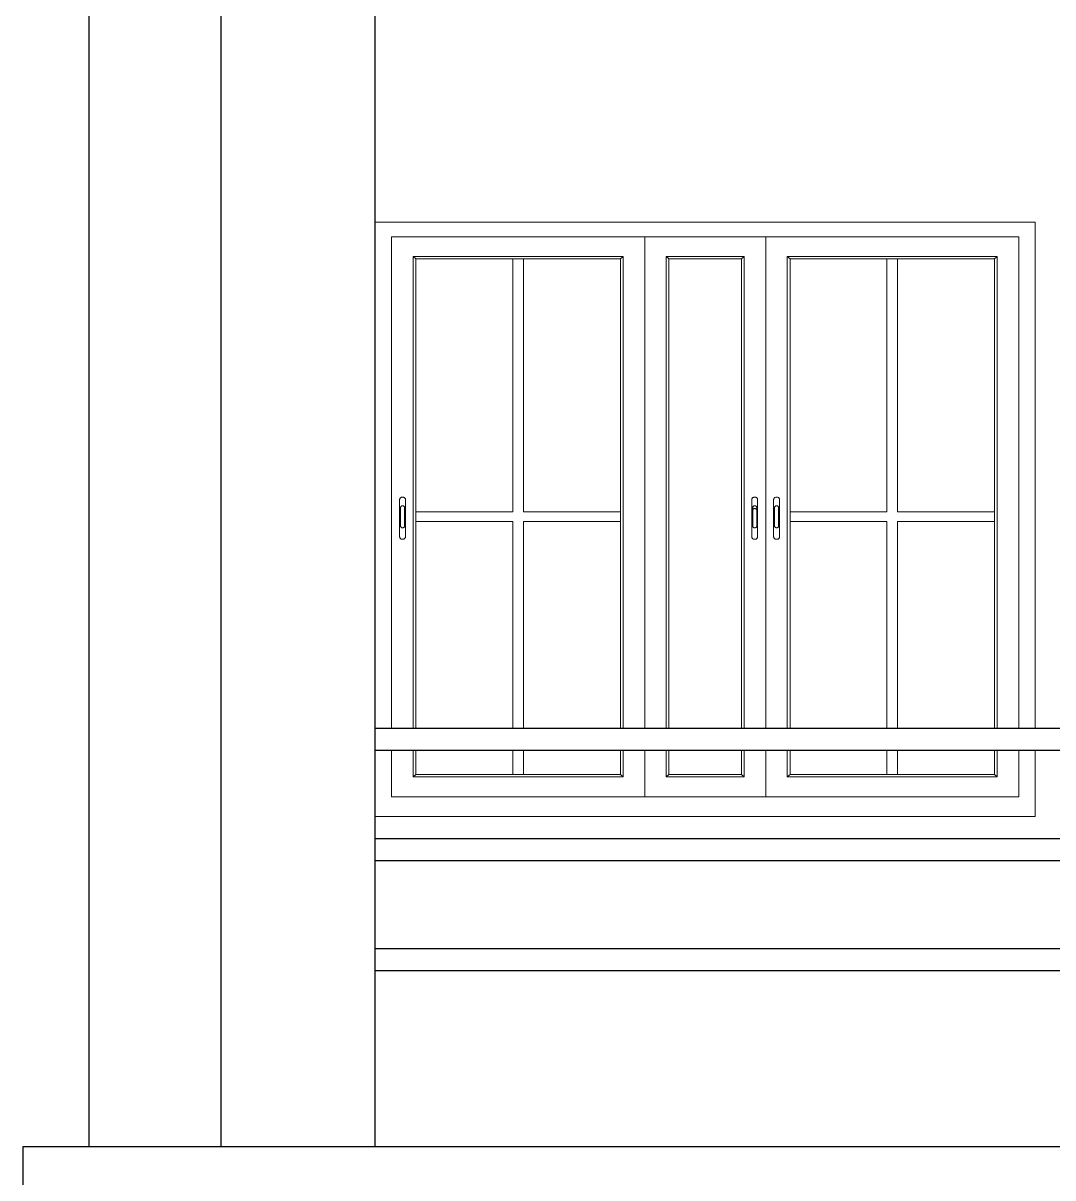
# Model space of a CAD drawing. Header units: inches. Extents: x -5096374 to -5070857, y -3259973 to -3243900.
# Drawn here: x -5074444.9 to -5074351.3, y -3259293 to -3259188 of the extents above; entities that cross this region are included whole.
import ezdxf

# ---------------------------------------------------------------- set-up
doc = ezdxf.new("R2010")
doc.units = ezdxf.units.IN
doc.header["$LTSCALE"] = 2
doc.header["$MEASUREMENT"] = 0
doc.layers.get('0').update_dxf_attribs({"linetype": 'CONTINUOUS'})
doc.layers.add('window', color=4, linetype='CONTINUOUS', lineweight=13)

msp = doc.modelspace()

# ---------------------------------------------------------------- linework, layer by layer
at = {"ltscale": 0.5}
for p, q in [((-5074438.86, -3259290.1), (-5074438.86, -3259183.1)), ((-5074426.86, -3259290.1), (-5074426.86, -3259183.1)), ((-5074412.86, -3259290.1), (-5074412.86, -3259183.1)), ((-5074412.86, -3259252.1), (-5074297.86, -3259252.1)), ((-5074412.86, -3259254.1), (-5074297.86, -3259254.1)), ((-5074412.86, -3259262.1), (-5074297.86, -3259262.1)), ((-5074412.86, -3259264.1), (-5074297.86, -3259264.1)), ((-5074412.86, -3259272.1), (-5074297.86, -3259272.1)), ((-5074412.86, -3259274.1), (-5074297.86, -3259274.1)), ((-5074444.86, -3259290.1), (-5074283.86, -3259290.1)), ((-5074444.86, -3259295.1), (-5074444.86, -3259290.1))]:
    msp.add_line(p, q, dxfattribs=at)
at = {"layer": 'window'}
for p, q in [((-5074412.86, -3259260.1), (-5074412.86, -3259206.1)), ((-5074352.86, -3259206.1), (-5074412.86, -3259206.1)), ((-5074352.86, -3259252.1), (-5074352.86, -3259206.1)), ((-5074411.36, -3259252.1), (-5074411.36, -3259207.43)), ((-5074354.36, -3259207.43), (-5074411.36, -3259207.43)), ((-5074388.36, -3259207.43), (-5074388.36, -3259252.1)), ((-5074377.36, -3259207.43), (-5074377.36, -3259252.1)), ((-5074354.36, -3259207.43), (-5074354.36, -3259252.1)), ((-5074409.4, -3259252.1), (-5074409.4, -3259209.23)), ((-5074409.4, -3259209.23), (-5074390.33, -3259209.23)), ((-5074409.15, -3259209.45), (-5074409.4, -3259209.23)), ((-5074409.15, -3259252.1), (-5074409.15, -3259209.45)), ((-5074390.57, -3259209.45), (-5074409.15, -3259209.45)), ((-5074400.35, -3259209.45), (-5074400.35, -3259232.42)), ((-5074399.37, -3259209.45), (-5074399.37, -3259232.42)), ((-5074390.57, -3259209.45), (-5074390.33, -3259209.23)), ((-5074390.57, -3259209.45), (-5074390.57, -3259252.1)), ((-5074390.33, -3259209.23), (-5074390.33, -3259252.1)), ((-5074379.33, -3259209.23), (-5074386.4, -3259209.23)), ((-5074386.4, -3259209.23), (-5074386.4, -3259252.1)), ((-5074386.15, -3259209.45), (-5074386.4, -3259209.23)), ((-5074386.15, -3259209.45), (-5074386.15, -3259252.1)), ((-5074386.15, -3259209.45), (-5074379.57, -3259209.45)), ((-5074379.57, -3259209.45), (-5074379.33, -3259209.23)), ((-5074379.57, -3259252.1), (-5074379.57, -3259209.45)), ((-5074379.33, -3259252.1), (-5074379.33, -3259209.23)), ((-5074375.4, -3259252.1), (-5074375.4, -3259209.23)), ((-5074375.4, -3259209.23), (-5074356.33, -3259209.23)), ((-5074375.15, -3259209.45), (-5074375.4, -3259209.23)), ((-5074375.15, -3259252.1), (-5074375.15, -3259209.45)), ((-5074356.57, -3259209.45), (-5074375.15, -3259209.45)), ((-5074366.35, -3259209.45), (-5074366.35, -3259232.42)), ((-5074365.37, -3259209.45), (-5074365.37, -3259232.42)), ((-5074356.57, -3259209.45), (-5074356.33, -3259209.23)), ((-5074356.57, -3259209.45), (-5074356.57, -3259252.1)), ((-5074356.33, -3259209.23), (-5074356.33, -3259252.1)), ((-5074410.64, -3259231.31), (-5074410.62, -3259231.24)), ((-5074410.64, -3259231.31), (-5074410.63, -3259231.27)), ((-5074410.64, -3259234.7), (-5074410.64, -3259231.31)), ((-5074410.63, -3259231.27), (-5074410.62, -3259231.24)), ((-5074410.62, -3259231.24), (-5074410.61, -3259231.21)), ((-5074410.61, -3259231.21), (-5074410.59, -3259231.18)), ((-5074410.56, -3259231.15), (-5074410.59, -3259231.18)), ((-5074410.53, -3259231.13), (-5074410.56, -3259231.15)), ((-5074410.53, -3259231.13), (-5074410.49, -3259231.11)), ((-5074410.45, -3259231.1), (-5074410.49, -3259231.11)), ((-5074410.41, -3259231.09), (-5074410.45, -3259231.1)), ((-5074410.37, -3259231.09), (-5074410.41, -3259231.09)), ((-5074410.32, -3259231.09), (-5074410.37, -3259231.09)), ((-5074410.32, -3259231.09), (-5074410.28, -3259231.1)), ((-5074410.28, -3259231.1), (-5074410.24, -3259231.11)), ((-5074410.24, -3259231.11), (-5074410.21, -3259231.13)), ((-5074410.21, -3259231.13), (-5074410.18, -3259231.15)), ((-5074410.18, -3259231.15), (-5074410.15, -3259231.18)), ((-5074410.13, -3259231.21), (-5074410.15, -3259231.18)), ((-5074410.11, -3259231.24), (-5074410.13, -3259231.21)), ((-5074410.1, -3259231.27), (-5074410.11, -3259231.24)), ((-5074410.1, -3259231.27), (-5074410.1, -3259231.31)), ((-5074410.1, -3259231.31), (-5074410.1, -3259234.7)), ((-5074378.62, -3259231.27), (-5074378.63, -3259231.31)), ((-5074378.63, -3259231.31), (-5074378.63, -3259234.7)), ((-5074378.61, -3259231.24), (-5074378.62, -3259231.27)), ((-5074378.6, -3259231.21), (-5074378.61, -3259231.24)), ((-5074378.58, -3259231.18), (-5074378.6, -3259231.21)), ((-5074378.55, -3259231.15), (-5074378.58, -3259231.18)), ((-5074378.52, -3259231.13), (-5074378.55, -3259231.15)), ((-5074378.48, -3259231.11), (-5074378.52, -3259231.13)), ((-5074378.44, -3259231.1), (-5074378.48, -3259231.11)), ((-5074378.4, -3259231.09), (-5074378.44, -3259231.1)), ((-5074378.36, -3259231.09), (-5074378.4, -3259231.09)), ((-5074378.32, -3259231.09), (-5074378.36, -3259231.09)), ((-5074378.27, -3259231.1), (-5074378.32, -3259231.09)), ((-5074378.24, -3259231.11), (-5074378.27, -3259231.1)), ((-5074378.2, -3259231.13), (-5074378.24, -3259231.11)), ((-5074378.17, -3259231.15), (-5074378.2, -3259231.13)), ((-5074378.14, -3259231.18), (-5074378.17, -3259231.15)), ((-5074378.12, -3259231.21), (-5074378.14, -3259231.18)), ((-5074378.1, -3259231.24), (-5074378.12, -3259231.21)), ((-5074378.09, -3259231.27), (-5074378.1, -3259231.24)), ((-5074378.09, -3259231.31), (-5074378.1, -3259231.24)), ((-5074378.09, -3259231.31), (-5074378.09, -3259231.27)), ((-5074378.09, -3259234.7), (-5074378.09, -3259231.31)), ((-5074376.64, -3259231.31), (-5074376.62, -3259231.24)), ((-5074376.64, -3259231.31), (-5074376.63, -3259231.27)), ((-5074376.64, -3259234.7), (-5074376.64, -3259231.31)), ((-5074376.63, -3259231.27), (-5074376.62, -3259231.24)), ((-5074376.62, -3259231.24), (-5074376.61, -3259231.21)), ((-5074376.61, -3259231.21), (-5074376.59, -3259231.18)), ((-5074376.56, -3259231.15), (-5074376.59, -3259231.18)), ((-5074376.53, -3259231.13), (-5074376.56, -3259231.15)), ((-5074376.53, -3259231.13), (-5074376.49, -3259231.11)), ((-5074376.45, -3259231.1), (-5074376.49, -3259231.11)), ((-5074376.41, -3259231.09), (-5074376.45, -3259231.1)), ((-5074376.37, -3259231.09), (-5074376.41, -3259231.09)), ((-5074376.32, -3259231.09), (-5074376.37, -3259231.09)), ((-5074376.32, -3259231.09), (-5074376.28, -3259231.1)), ((-5074376.28, -3259231.1), (-5074376.24, -3259231.11)), ((-5074376.24, -3259231.11), (-5074376.21, -3259231.13)), ((-5074376.21, -3259231.13), (-5074376.18, -3259231.15)), ((-5074376.18, -3259231.15), (-5074376.15, -3259231.18)), ((-5074376.13, -3259231.21), (-5074376.15, -3259231.18)), ((-5074376.11, -3259231.24), (-5074376.13, -3259231.21)), ((-5074376.1, -3259231.27), (-5074376.11, -3259231.24)), ((-5074376.1, -3259231.27), (-5074376.1, -3259231.31)), ((-5074376.1, -3259231.31), (-5074376.1, -3259234.7)), ((-5074410.54, -3259231.98), (-5074410.55, -3259232)), ((-5074410.55, -3259232), (-5074410.55, -3259232.03)), ((-5074410.55, -3259232.03), (-5074410.55, -3259233.73)), ((-5074410.53, -3259231.96), (-5074410.54, -3259231.98)), ((-5074410.51, -3259231.94), (-5074410.53, -3259231.96)), ((-5074410.5, -3259231.92), (-5074410.51, -3259231.94)), ((-5074410.47, -3259231.91), (-5074410.5, -3259231.92)), ((-5074410.45, -3259231.89), (-5074410.47, -3259231.91)), ((-5074410.42, -3259231.88), (-5074410.45, -3259231.89)), ((-5074410.4, -3259231.88), (-5074410.42, -3259231.88)), ((-5074410.37, -3259231.88), (-5074410.4, -3259231.88)), ((-5074410.34, -3259231.88), (-5074410.37, -3259231.88)), ((-5074410.31, -3259231.88), (-5074410.34, -3259231.88)), ((-5074410.28, -3259231.89), (-5074410.31, -3259231.88)), ((-5074410.26, -3259231.91), (-5074410.28, -3259231.89)), ((-5074410.24, -3259231.92), (-5074410.26, -3259231.91)), ((-5074410.22, -3259231.94), (-5074410.24, -3259231.92)), ((-5074410.2, -3259231.96), (-5074410.22, -3259231.94)), ((-5074410.19, -3259231.98), (-5074410.2, -3259231.96)), ((-5074410.19, -3259232), (-5074410.19, -3259231.98)), ((-5074410.19, -3259232.03), (-5074410.19, -3259232)), ((-5074410.19, -3259233.73), (-5074410.19, -3259232.03)), ((-5074409.15, -3259232.42), (-5074400.35, -3259232.42)), ((-5074399.37, -3259232.42), (-5074390.57, -3259232.42)), ((-5074378.54, -3259232), (-5074378.53, -3259231.98)), ((-5074378.54, -3259232.03), (-5074378.54, -3259232)), ((-5074378.54, -3259232.27), (-5074378.54, -3259232.03)), ((-5074378.54, -3259232.25), (-5074378.53, -3259232.23)), ((-5074378.54, -3259232.27), (-5074378.54, -3259232.25)), ((-5074378.54, -3259233.73), (-5074378.54, -3259232.27)), ((-5074378.53, -3259231.98), (-5074378.52, -3259231.96)), ((-5074378.53, -3259232.23), (-5074378.52, -3259232.21)), ((-5074378.52, -3259231.96), (-5074378.5, -3259231.94)), ((-5074378.52, -3259232.21), (-5074378.5, -3259232.19)), ((-5074378.5, -3259231.94), (-5074378.49, -3259231.92)), ((-5074378.5, -3259232.19), (-5074378.49, -3259232.17)), ((-5074378.49, -3259231.92), (-5074378.46, -3259231.91)), ((-5074378.49, -3259232.17), (-5074378.46, -3259232.15)), ((-5074378.46, -3259231.91), (-5074378.44, -3259231.89)), ((-5074378.46, -3259232.15), (-5074378.44, -3259232.14)), ((-5074378.44, -3259231.89), (-5074378.41, -3259231.88)), ((-5074378.44, -3259232.14), (-5074378.41, -3259232.13)), ((-5074378.41, -3259231.88), (-5074378.39, -3259231.88)), ((-5074378.41, -3259232.13), (-5074378.39, -3259232.13)), ((-5074378.39, -3259231.88), (-5074378.36, -3259231.88)), ((-5074378.39, -3259232.13), (-5074378.36, -3259232.13)), ((-5074378.36, -3259231.88), (-5074378.33, -3259231.88)), ((-5074378.36, -3259232.13), (-5074378.33, -3259232.13)), ((-5074378.33, -3259231.88), (-5074378.3, -3259231.88)), ((-5074378.33, -3259232.13), (-5074378.3, -3259232.13)), ((-5074378.3, -3259231.88), (-5074378.28, -3259231.89)), ((-5074378.3, -3259232.13), (-5074378.28, -3259232.14)), ((-5074378.28, -3259231.89), (-5074378.25, -3259231.91)), ((-5074378.28, -3259232.14), (-5074378.25, -3259232.15)), ((-5074378.25, -3259231.91), (-5074378.23, -3259231.92)), ((-5074378.25, -3259232.15), (-5074378.23, -3259232.17)), ((-5074378.23, -3259231.92), (-5074378.21, -3259231.94)), ((-5074378.23, -3259232.17), (-5074378.21, -3259232.19)), ((-5074378.21, -3259231.94), (-5074378.2, -3259231.96)), ((-5074378.21, -3259232.19), (-5074378.2, -3259232.21)), ((-5074378.2, -3259231.96), (-5074378.19, -3259231.98)), ((-5074378.2, -3259232.21), (-5074378.19, -3259232.23)), ((-5074378.19, -3259231.98), (-5074378.18, -3259232)), ((-5074378.19, -3259232.23), (-5074378.18, -3259232.25)), ((-5074378.18, -3259232), (-5074378.18, -3259232.03)), ((-5074378.18, -3259233.73), (-5074378.18, -3259232.03)), ((-5074378.18, -3259232.25), (-5074378.18, -3259232.27)), ((-5074376.54, -3259231.98), (-5074376.55, -3259232)), ((-5074376.55, -3259232), (-5074376.55, -3259232.03)), ((-5074376.55, -3259232.03), (-5074376.55, -3259233.73)), ((-5074376.53, -3259231.96), (-5074376.54, -3259231.98)), ((-5074376.51, -3259231.94), (-5074376.53, -3259231.96)), ((-5074376.5, -3259231.92), (-5074376.51, -3259231.94)), ((-5074376.47, -3259231.91), (-5074376.5, -3259231.92)), ((-5074376.45, -3259231.89), (-5074376.47, -3259231.91)), ((-5074376.42, -3259231.88), (-5074376.45, -3259231.89)), ((-5074376.4, -3259231.88), (-5074376.42, -3259231.88)), ((-5074376.37, -3259231.88), (-5074376.4, -3259231.88)), ((-5074376.34, -3259231.88), (-5074376.37, -3259231.88)), ((-5074376.31, -3259231.88), (-5074376.34, -3259231.88)), ((-5074376.28, -3259231.89), (-5074376.31, -3259231.88)), ((-5074376.26, -3259231.91), (-5074376.28, -3259231.89)), ((-5074376.24, -3259231.92), (-5074376.26, -3259231.91)), ((-5074376.22, -3259231.94), (-5074376.24, -3259231.92)), ((-5074376.2, -3259231.96), (-5074376.22, -3259231.94)), ((-5074376.19, -3259231.98), (-5074376.2, -3259231.96)), ((-5074376.19, -3259232), (-5074376.19, -3259231.98)), ((-5074376.19, -3259232.03), (-5074376.19, -3259232)), ((-5074376.19, -3259233.73), (-5074376.19, -3259232.03)), ((-5074375.15, -3259232.42), (-5074366.35, -3259232.42)), ((-5074365.37, -3259232.42), (-5074356.57, -3259232.42)), ((-5074410.55, -3259233.76), (-5074410.55, -3259233.73)), ((-5074410.54, -3259233.78), (-5074410.55, -3259233.76)), ((-5074410.53, -3259233.8), (-5074410.54, -3259233.78)), ((-5074410.51, -3259233.82), (-5074410.53, -3259233.8)), ((-5074410.5, -3259233.84), (-5074410.51, -3259233.82)), ((-5074410.47, -3259233.85), (-5074410.5, -3259233.84)), ((-5074410.45, -3259233.86), (-5074410.47, -3259233.85)), ((-5074410.26, -3259233.85), (-5074410.28, -3259233.86)), ((-5074410.24, -3259233.84), (-5074410.26, -3259233.85)), ((-5074410.22, -3259233.82), (-5074410.24, -3259233.84)), ((-5074410.2, -3259233.8), (-5074410.22, -3259233.82)), ((-5074410.19, -3259233.78), (-5074410.2, -3259233.8)), ((-5074410.19, -3259233.73), (-5074410.19, -3259233.76)), ((-5074410.19, -3259233.76), (-5074410.19, -3259233.78)), ((-5074409.15, -3259233.32), (-5074400.35, -3259233.32)), ((-5074400.35, -3259233.32), (-5074400.35, -3259252.1)), ((-5074399.37, -3259233.32), (-5074390.57, -3259233.32)), ((-5074399.37, -3259233.32), (-5074399.37, -3259252.1)), ((-5074378.54, -3259233.73), (-5074378.54, -3259233.76)), ((-5074378.54, -3259233.76), (-5074378.53, -3259233.78)), ((-5074378.53, -3259233.78), (-5074378.52, -3259233.8)), ((-5074378.52, -3259233.8), (-5074378.5, -3259233.82)), ((-5074378.5, -3259233.82), (-5074378.49, -3259233.84)), ((-5074378.49, -3259233.84), (-5074378.46, -3259233.85)), ((-5074378.46, -3259233.85), (-5074378.44, -3259233.86)), ((-5074378.28, -3259233.86), (-5074378.25, -3259233.85)), ((-5074378.25, -3259233.85), (-5074378.23, -3259233.84)), ((-5074378.23, -3259233.84), (-5074378.21, -3259233.82)), ((-5074378.21, -3259233.82), (-5074378.2, -3259233.8)), ((-5074378.2, -3259233.8), (-5074378.19, -3259233.78)), ((-5074378.19, -3259233.78), (-5074378.18, -3259233.76)), ((-5074378.18, -3259233.76), (-5074378.18, -3259233.73)), ((-5074376.55, -3259233.76), (-5074376.55, -3259233.73)), ((-5074376.54, -3259233.78), (-5074376.55, -3259233.76)), ((-5074376.53, -3259233.8), (-5074376.54, -3259233.78)), ((-5074376.51, -3259233.82), (-5074376.53, -3259233.8)), ((-5074376.5, -3259233.84), (-5074376.51, -3259233.82)), ((-5074376.47, -3259233.85), (-5074376.5, -3259233.84)), ((-5074376.45, -3259233.86), (-5074376.47, -3259233.85)), ((-5074376.26, -3259233.85), (-5074376.28, -3259233.86)), ((-5074376.24, -3259233.84), (-5074376.26, -3259233.85)), ((-5074376.22, -3259233.82), (-5074376.24, -3259233.84)), ((-5074376.2, -3259233.8), (-5074376.22, -3259233.82)), ((-5074376.19, -3259233.78), (-5074376.2, -3259233.8)), ((-5074376.19, -3259233.73), (-5074376.19, -3259233.76)), ((-5074376.19, -3259233.76), (-5074376.19, -3259233.78)), ((-5074375.15, -3259233.32), (-5074366.35, -3259233.32)), ((-5074366.35, -3259233.32), (-5074366.35, -3259252.1)), ((-5074365.37, -3259233.32), (-5074356.57, -3259233.32)), ((-5074365.37, -3259233.32), (-5074365.37, -3259252.1)), ((-5074410.63, -3259234.73), (-5074410.64, -3259234.7)), ((-5074410.62, -3259234.77), (-5074410.63, -3259234.73)), ((-5074410.62, -3259234.77), (-5074410.61, -3259234.8)), ((-5074410.61, -3259234.8), (-5074410.59, -3259234.83)), ((-5074410.59, -3259234.83), (-5074410.56, -3259234.85)), ((-5074410.53, -3259234.88), (-5074410.56, -3259234.85)), ((-5074410.49, -3259234.9), (-5074410.53, -3259234.88)), ((-5074410.49, -3259234.9), (-5074410.45, -3259234.91)), ((-5074410.42, -3259233.87), (-5074410.45, -3259233.86)), ((-5074410.4, -3259233.88), (-5074410.42, -3259233.87)), ((-5074410.37, -3259233.88), (-5074410.4, -3259233.88)), ((-5074410.34, -3259233.88), (-5074410.37, -3259233.88)), ((-5074410.31, -3259233.87), (-5074410.34, -3259233.88)), ((-5074410.28, -3259233.86), (-5074410.31, -3259233.87)), ((-5074410.24, -3259234.9), (-5074410.28, -3259234.91)), ((-5074410.21, -3259234.88), (-5074410.24, -3259234.9)), ((-5074410.21, -3259234.88), (-5074410.18, -3259234.85)), ((-5074410.18, -3259234.85), (-5074410.15, -3259234.83)), ((-5074410.15, -3259234.83), (-5074410.13, -3259234.8)), ((-5074410.11, -3259234.77), (-5074410.13, -3259234.8)), ((-5074410.1, -3259234.7), (-5074410.11, -3259234.77)), ((-5074410.1, -3259234.73), (-5074410.11, -3259234.77)), ((-5074410.1, -3259234.73), (-5074410.1, -3259234.7)), ((-5074378.62, -3259234.73), (-5074378.63, -3259234.7)), ((-5074378.63, -3259234.7), (-5074378.61, -3259234.77)), ((-5074378.62, -3259234.73), (-5074378.61, -3259234.77)), ((-5074378.61, -3259234.77), (-5074378.6, -3259234.8)), ((-5074378.6, -3259234.8), (-5074378.58, -3259234.83)), ((-5074378.58, -3259234.83), (-5074378.55, -3259234.85)), ((-5074378.55, -3259234.85), (-5074378.52, -3259234.88)), ((-5074378.52, -3259234.88), (-5074378.48, -3259234.9)), ((-5074378.48, -3259234.9), (-5074378.44, -3259234.91)), ((-5074378.44, -3259233.86), (-5074378.41, -3259233.87)), ((-5074378.41, -3259233.87), (-5074378.39, -3259233.88)), ((-5074378.39, -3259233.88), (-5074378.36, -3259233.88)), ((-5074378.36, -3259233.88), (-5074378.33, -3259233.88)), ((-5074378.33, -3259233.88), (-5074378.3, -3259233.87)), ((-5074378.3, -3259233.87), (-5074378.28, -3259233.86)), ((-5074378.27, -3259234.91), (-5074378.24, -3259234.9)), ((-5074378.24, -3259234.9), (-5074378.2, -3259234.88)), ((-5074378.2, -3259234.88), (-5074378.17, -3259234.85)), ((-5074378.17, -3259234.85), (-5074378.14, -3259234.83)), ((-5074378.14, -3259234.83), (-5074378.12, -3259234.8)), ((-5074378.12, -3259234.8), (-5074378.1, -3259234.77)), ((-5074378.1, -3259234.77), (-5074378.09, -3259234.73)), ((-5074378.09, -3259234.73), (-5074378.09, -3259234.7)), ((-5074376.63, -3259234.73), (-5074376.64, -3259234.7)), ((-5074376.62, -3259234.77), (-5074376.63, -3259234.73)), ((-5074376.62, -3259234.77), (-5074376.61, -3259234.8)), ((-5074376.61, -3259234.8), (-5074376.59, -3259234.83)), ((-5074376.59, -3259234.83), (-5074376.56, -3259234.85)), ((-5074376.53, -3259234.88), (-5074376.56, -3259234.85)), ((-5074376.49, -3259234.9), (-5074376.53, -3259234.88)), ((-5074376.49, -3259234.9), (-5074376.45, -3259234.91)), ((-5074376.42, -3259233.87), (-5074376.45, -3259233.86)), ((-5074376.4, -3259233.88), (-5074376.42, -3259233.87)), ((-5074376.37, -3259233.88), (-5074376.4, -3259233.88)), ((-5074376.34, -3259233.88), (-5074376.37, -3259233.88)), ((-5074376.31, -3259233.87), (-5074376.34, -3259233.88)), ((-5074376.28, -3259233.86), (-5074376.31, -3259233.87)), ((-5074376.24, -3259234.9), (-5074376.28, -3259234.91)), ((-5074376.21, -3259234.88), (-5074376.24, -3259234.9)), ((-5074376.21, -3259234.88), (-5074376.18, -3259234.85)), ((-5074376.18, -3259234.85), (-5074376.15, -3259234.83)), ((-5074376.15, -3259234.83), (-5074376.13, -3259234.8)), ((-5074376.11, -3259234.77), (-5074376.13, -3259234.8)), ((-5074376.1, -3259234.7), (-5074376.11, -3259234.77)), ((-5074376.1, -3259234.73), (-5074376.11, -3259234.77)), ((-5074376.1, -3259234.73), (-5074376.1, -3259234.7)), ((-5074410.41, -3259234.92), (-5074410.45, -3259234.91)), ((-5074410.37, -3259234.92), (-5074410.41, -3259234.92)), ((-5074410.37, -3259234.92), (-5074410.32, -3259234.92)), ((-5074410.32, -3259234.92), (-5074410.28, -3259234.91)), ((-5074378.44, -3259234.91), (-5074378.4, -3259234.92)), ((-5074378.4, -3259234.92), (-5074378.36, -3259234.92)), ((-5074378.36, -3259234.92), (-5074378.32, -3259234.92)), ((-5074378.32, -3259234.92), (-5074378.27, -3259234.91)), ((-5074376.41, -3259234.92), (-5074376.45, -3259234.91)), ((-5074376.37, -3259234.92), (-5074376.41, -3259234.92)), ((-5074376.37, -3259234.92), (-5074376.32, -3259234.92)), ((-5074376.32, -3259234.92), (-5074376.28, -3259234.91)), ((-5074411.36, -3259258.32), (-5074411.36, -3259254.1)), ((-5074409.4, -3259256.52), (-5074409.4, -3259254.1)), ((-5074409.15, -3259256.3), (-5074409.15, -3259254.1)), ((-5074400.35, -3259254.1), (-5074400.35, -3259256.3)), ((-5074399.37, -3259254.1), (-5074399.37, -3259256.3)), ((-5074390.57, -3259254.1), (-5074390.57, -3259256.3)), ((-5074390.33, -3259254.1), (-5074390.33, -3259256.52)), ((-5074388.36, -3259254.1), (-5074388.36, -3259258.32)), ((-5074386.4, -3259254.1), (-5074386.4, -3259256.52)), ((-5074386.15, -3259254.1), (-5074386.15, -3259256.3)), ((-5074379.57, -3259256.3), (-5074379.57, -3259254.1)), ((-5074379.33, -3259256.52), (-5074379.33, -3259254.1)), ((-5074377.36, -3259254.1), (-5074377.36, -3259258.32)), ((-5074375.4, -3259256.52), (-5074375.4, -3259254.1)), ((-5074375.15, -3259256.3), (-5074375.15, -3259254.1)), ((-5074366.35, -3259254.1), (-5074366.35, -3259256.3)), ((-5074365.37, -3259254.1), (-5074365.37, -3259256.3)), ((-5074356.57, -3259254.1), (-5074356.57, -3259256.3)), ((-5074356.33, -3259254.1), (-5074356.33, -3259256.52)), ((-5074354.36, -3259254.1), (-5074354.36, -3259258.32)), ((-5074352.86, -3259260.1), (-5074352.86, -3259254.1)), ((-5074409.4, -3259256.52), (-5074409.15, -3259256.3)), ((-5074390.33, -3259256.52), (-5074409.4, -3259256.52)), ((-5074390.57, -3259256.3), (-5074409.15, -3259256.3)), ((-5074390.57, -3259256.3), (-5074390.33, -3259256.52)), ((-5074386.15, -3259256.3), (-5074386.4, -3259256.52)), ((-5074386.4, -3259256.52), (-5074379.33, -3259256.52)), ((-5074386.15, -3259256.3), (-5074379.57, -3259256.3)), ((-5074379.33, -3259256.52), (-5074379.57, -3259256.3)), ((-5074375.4, -3259256.52), (-5074375.15, -3259256.3)), ((-5074356.33, -3259256.52), (-5074375.4, -3259256.52)), ((-5074356.57, -3259256.3), (-5074375.15, -3259256.3)), ((-5074356.57, -3259256.3), (-5074356.33, -3259256.52)), ((-5074411.36, -3259258.32), (-5074388.36, -3259258.32)), ((-5074377.36, -3259258.32), (-5074388.36, -3259258.32)), ((-5074377.36, -3259258.32), (-5074354.36, -3259258.32)), ((-5074352.86, -3259260.1), (-5074412.86, -3259260.1))]:
    msp.add_line(p, q, dxfattribs=at)

doc.saveas('drawing.dxf')
